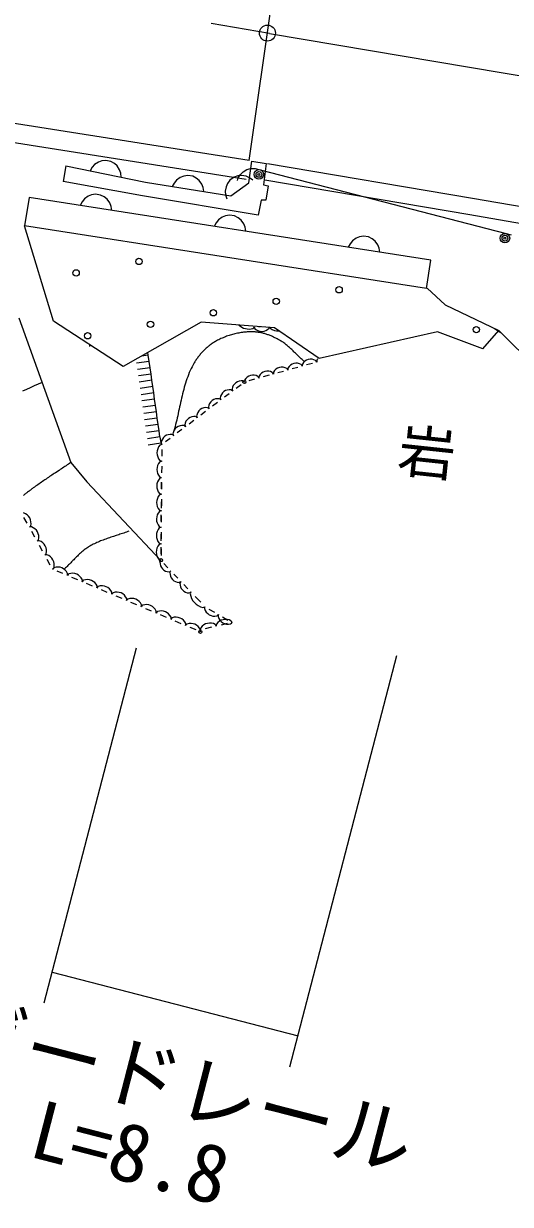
# Model space of a CAD drawing. Units: millimetres, scale not verified. Extents: x 40000 to 680000, y 20000 to 380000.
# Drawn here: x 428838 to 444070, y 263903 to 300860 of the extents above; entities that cross this region are included whole.
import ezdxf
from ezdxf.enums import TextEntityAlignment as Align

# ---------------------------------------------------------------- set-up
doc = ezdxf.new("R2010")
doc.units = ezdxf.units.MM
doc.header["$LTSCALE"] = 1000
doc.header["$PDMODE"] = 32
doc.header["$PDSIZE"] = 500
doc.linetypes.add('LONG_DASHED_DOTTED', pattern=[15.25, 12, -1.5, 0.25, -1.5])
for name, color, linetype, lineweight in [('M-BGD', 7, 'Continuous', 13), ('M-BMK', 2, 'LONG_DASHED_DOTTED', 13), ('M-STR-HTXT', 7, 'Continuous', 13), ('M-STR-STR1', 1, 'Continuous', 13)]:
    doc.layers.add(name, color=color, linetype=linetype, lineweight=lineweight)
doc.layers.add('M-OTRS', color=6, linetype='Continuous')
doc.styles.add('ＭＳ ゴシック', font='')
doc.styles.get('ＭＳ ゴシック').set_extended_font_data('MS Gothic')

msp = doc.modelspace()

# ---------------------------------------------------------------- linework, layer by layer
at = {"layer": 'M-BGD'}
for p, q in [((430164, 296409), (430076, 295917)), ((430164, 296409), (432649, 295894)), ((431059, 296448), (430980, 296362)), ((431178, 296526), (431059, 296448)), ((431288, 296564), (431178, 296526)), ((431413, 296579), (431288, 296564)), ((431570, 296547), (431413, 296579)), ((431679, 296483), (431570, 296547)), ((431765, 296404), (431679, 296483)), ((431843, 296286), (431765, 296404)), ((435886, 295874), (435983, 296555)), ((435983, 296555), (436430, 296479)), ((436430, 296479), (436348, 295810)), ((442890, 295391), (436471, 296474)), ((430980, 296362), (430917, 296253)), ((431881, 296176), (431843, 296286)), ((431896, 296050), (431881, 296176)), ((433739, 296043), (433625, 295960)), ((433848, 296087), (433739, 296043)), ((433973, 296107), (433848, 296087)), ((434130, 296082), (433973, 296107)), ((434243, 296023), (434130, 296082)), ((434332, 295948), (434243, 296023)), ((435422, 296057), (435292, 295963)), ((435543, 296095), (435422, 296057)), ((435532, 295952), (435552, 296030)), ((435659, 296105), (435543, 296095)), ((435552, 296030), (435621, 296136)), ((435621, 296136), (435704, 296217)), ((435798, 296082), (435659, 296105)), ((435704, 296217), (435826, 296289)), ((435906, 296036), (435798, 296082)), ((435826, 296289), (435938, 296322)), ((436009, 295963), (435906, 296036)), ((435938, 296322), (436084, 296326)), ((436084, 296326), (436239, 296286)), ((436239, 296286), (443937, 294290)), ((432557, 295473), (430076, 295917)), ((432649, 295894), (435321, 295465)), ((433550, 295871), (433491, 295759)), ((433625, 295960), (433550, 295871)), ((434415, 295834), (434332, 295948)), ((434458, 295725), (434415, 295834)), ((434479, 295600), (434458, 295725)), ((435173, 295753), (435150, 295613)), ((435219, 295860), (435173, 295753)), ((435292, 295963), (435219, 295860)), ((435321, 295465), (435886, 295874)), ((436348, 295810), (436490, 295780)), ((442804, 294878), (436385, 295961)), ((436490, 295780), (436423, 295333)), ((429008, 295419), (428869, 294530)), ((441586, 293454), (429008, 295419)), ((430669, 295281), (430611, 295169)), ((430743, 295371), (430669, 295281)), ((430858, 295454), (430743, 295371)), ((430966, 295498), (430858, 295454)), ((431090, 295519), (430966, 295498)), ((431248, 295494), (431090, 295519)), ((431361, 295436), (431248, 295494)), ((431450, 295361), (431361, 295436)), ((431534, 295247), (431450, 295361)), ((436182, 294862), (432557, 295473)), ((435150, 295613), (435161, 295497)), ((435161, 295497), (435199, 295376)), ((436274, 295329), (436182, 294862)), ((436423, 295333), (436274, 295329)), ((462593, 291950), (442890, 295391)), ((431578, 295139), (431534, 295247)), ((431599, 295014), (431578, 295139)), ((434861, 294626), (434803, 294514)), ((434936, 294716), (434861, 294626)), ((435050, 294799), (434936, 294716)), ((435158, 294843), (435050, 294799)), ((435283, 294864), (435158, 294843)), ((435441, 294839), (435283, 294864)), ((435553, 294781), (435441, 294839)), ((435643, 294706), (435553, 294781)), ((435726, 294592), (435643, 294706)), ((435770, 294484), (435726, 294592)), ((462501, 291438), (442804, 294878)), ((429769, 291545), (428869, 294530)), ((441447, 292565), (428869, 294530)), ((435791, 294359), (435770, 294484)), ((439351, 294188), (439242, 294144)), ((439475, 294209), (439351, 294188)), ((439633, 294184), (439475, 294209)), ((439746, 294126), (439633, 294184)), ((443937, 294290), (444092, 294249)), ((439054, 293971), (438995, 293859)), ((439128, 294061), (439054, 293971)), ((439242, 294144), (439128, 294061)), ((439835, 294051), (439746, 294126)), ((439919, 293937), (439835, 294051)), ((439963, 293829), (439919, 293937)), ((439984, 293704), (439963, 293829)), ((441447, 292565), (441586, 293454)), ((442029, 292055), (441471, 292584)), ((442029, 292055), (443704, 291258)), ((428687, 291648), (430316, 287121)), ((431954, 290127), (429769, 291545)), ((434399, 291511), (431954, 290127)), ((436694, 291343), (434399, 291511)), ((436201, 291374), (436255, 291375)), ((438087, 290381), (436694, 291343)), ((443207, 290677), (443704, 291258)), ((443575, 291319), (443770, 291192)), ((443704, 291258), (446949, 288017)), ((434742, 290849), (434717, 290832)), ((434766, 290865), (434742, 290849)), ((434791, 290881), (434766, 290865)), ((434817, 290896), (434791, 290881)), ((434842, 290911), (434817, 290896)), ((434875, 290930), (434842, 290911)), ((434909, 290948), (434875, 290930)), ((434943, 290965), (434909, 290948)), ((434978, 290982), (434943, 290965)), ((435013, 290999), (434978, 290982)), ((435048, 291015), (435013, 290999)), ((435084, 291030), (435048, 291015)), ((435120, 291045), (435084, 291030)), ((435156, 291059), (435120, 291045)), ((435192, 291073), (435156, 291059)), ((435229, 291086), (435192, 291073)), ((435266, 291098), (435229, 291086)), ((435303, 291110), (435266, 291098)), ((435340, 291121), (435303, 291110)), ((435378, 291132), (435340, 291121)), ((435415, 291142), (435378, 291132)), ((435453, 291151), (435415, 291142)), ((435491, 291160), (435453, 291151)), ((435529, 291168), (435491, 291160)), ((435568, 291176), (435529, 291168)), ((435606, 291182), (435568, 291176)), ((435644, 291189), (435606, 291182)), ((435683, 291194), (435644, 291189)), ((435721, 291199), (435683, 291194)), ((435760, 291203), (435721, 291199)), ((435798, 291206), (435760, 291203)), ((435837, 291209), (435798, 291206)), ((435875, 291211), (435837, 291209)), ((435914, 291213), (435875, 291211)), ((435952, 291213), (435914, 291213)), ((435991, 291213), (435952, 291213)), ((436029, 291212), (435991, 291213)), ((436056, 291211), (436029, 291212)), ((436083, 291210), (436056, 291211)), ((436109, 291207), (436083, 291210)), ((436136, 291205), (436109, 291207)), ((436163, 291201), (436136, 291205)), ((436190, 291197), (436163, 291201)), ((436216, 291193), (436190, 291197)), ((436243, 291188), (436216, 291193)), ((436269, 291183), (436243, 291188)), ((436295, 291177), (436269, 291183)), ((436322, 291170), (436295, 291177)), ((436348, 291163), (436322, 291170)), ((436374, 291156), (436348, 291163)), ((436400, 291148), (436374, 291156)), ((436426, 291140), (436400, 291148)), ((436452, 291132), (436426, 291140)), ((436478, 291123), (436452, 291132)), ((436504, 291114), (436478, 291123)), ((436529, 291104), (436504, 291114)), ((436554, 291094), (436529, 291104)), ((436580, 291084), (436554, 291094)), ((436605, 291073), (436580, 291084)), ((436630, 291062), (436605, 291073)), ((436655, 291051), (436630, 291062)), ((436679, 291040), (436655, 291051)), ((436704, 291028), (436679, 291040)), ((436728, 291016), (436704, 291028)), ((436753, 291004), (436728, 291016)), ((436777, 290991), (436753, 291004)), ((436801, 290978), (436777, 290991)), ((436824, 290966), (436801, 290978)), ((436848, 290952), (436824, 290966)), ((436876, 290936), (436848, 290952)), ((436903, 290920), (436876, 290936)), ((436930, 290902), (436903, 290920)), ((436956, 290885), (436930, 290902)), ((436982, 290866), (436956, 290885)), ((437008, 290847), (436982, 290866)), ((437033, 290828), (437008, 290847)), ((441788, 291208), (438087, 290381)), ((443207, 290677), (441788, 291208)), ((430902, 290810), (430897, 290757)), ((432741, 290484), (432530, 290453)), ((432741, 290484), (432729, 290566)), ((432769, 290287), (432741, 290484)), ((434348, 290486), (434330, 290463)), ((434367, 290509), (434348, 290486)), ((434387, 290532), (434367, 290509)), ((434407, 290554), (434387, 290532)), ((434427, 290577), (434407, 290554)), ((434447, 290598), (434427, 290577)), ((434468, 290620), (434447, 290598)), ((434489, 290641), (434468, 290620)), ((434511, 290662), (434489, 290641)), ((434532, 290682), (434511, 290662)), ((434554, 290702), (434532, 290682)), ((434577, 290722), (434554, 290702)), ((434600, 290741), (434577, 290722)), ((434623, 290760), (434600, 290741)), ((434646, 290779), (434623, 290760)), ((434669, 290797), (434646, 290779)), ((434693, 290815), (434669, 290797)), ((434717, 290832), (434693, 290815)), ((437059, 290808), (437033, 290828)), ((437083, 290788), (437059, 290808)), ((437108, 290767), (437083, 290788)), ((437132, 290746), (437108, 290767)), ((437156, 290725), (437132, 290746)), ((437180, 290703), (437156, 290725)), ((437204, 290681), (437180, 290703)), ((437227, 290659), (437204, 290681)), ((437251, 290637), (437227, 290659)), ((437274, 290614), (437251, 290637)), ((437297, 290592), (437274, 290614)), ((437320, 290569), (437297, 290592)), ((437343, 290546), (437320, 290569)), ((437366, 290524), (437343, 290546)), ((437389, 290501), (437366, 290524)), ((437412, 290478), (437389, 290501)), ((437435, 290455), (437412, 290478)), ((432769, 290287), (432373, 290230)), ((432797, 290089), (432769, 290287)), ((434111, 290122), (434080, 290061)), ((434144, 290183), (434111, 290122)), ((434178, 290243), (434144, 290183)), ((434193, 290269), (434178, 290243)), ((434209, 290294), (434193, 290269)), ((434225, 290318), (434209, 290294)), ((434242, 290343), (434225, 290318)), ((434258, 290368), (434242, 290343)), ((434276, 290392), (434258, 290368)), ((434293, 290416), (434276, 290392)), ((434311, 290440), (434293, 290416)), ((434330, 290463), (434311, 290440)), ((437458, 290432), (437435, 290455)), ((437481, 290410), (437458, 290432)), ((437505, 290387), (437481, 290410)), ((437528, 290365), (437505, 290387)), ((437552, 290343), (437528, 290365)), ((437575, 290321), (437552, 290343)), ((437599, 290300), (437575, 290321)), ((437623, 290279), (437599, 290300)), ((437875, 290225), (437694, 290175)), ((432797, 290089), (432401, 290033)), ((432825, 289892), (432429, 289836)), ((432825, 289892), (432797, 290089)), ((432853, 289695), (432825, 289892)), ((433948, 289742), (433926, 289676)), ((433972, 289807), (433948, 289742)), ((433997, 289871), (433972, 289807)), ((434023, 289935), (433997, 289871)), ((434051, 289998), (434023, 289935)), ((434080, 290061), (434051, 289998)), ((436520, 289852), (436339, 289802)), ((436972, 289976), (436791, 289926)), ((437423, 290101), (437243, 290051)), ((428924, 289410), (428802, 289355)), ((429046, 289465), (428924, 289410)), ((429169, 289520), (429046, 289465)), ((429291, 289574), (429169, 289520)), ((429414, 289627), (429291, 289574)), ((432853, 289695), (432457, 289639)), ((432882, 289498), (432486, 289442)), ((432882, 289498), (432853, 289695)), ((432910, 289301), (432882, 289498)), ((433847, 289409), (433829, 289342)), ((433865, 289477), (433847, 289409)), ((433885, 289544), (433865, 289477)), ((433905, 289610), (433885, 289544)), ((433926, 289676), (433905, 289610)), ((435641, 289556), (435493, 289444)), ((436068, 289727), (435887, 289677)), ((432910, 289301), (432514, 289245)), ((432938, 289104), (432542, 289048)), ((432938, 289104), (432910, 289301)), ((432966, 288907), (432938, 289104)), ((433750, 289000), (433735, 288931)), ((433765, 289069), (433750, 289000)), ((433780, 289137), (433765, 289069)), ((433796, 289206), (433780, 289137)), ((433813, 289274), (433796, 289206)), ((433829, 289342), (433813, 289274)), ((435271, 289277), (435123, 289165)), ((432966, 288907), (432570, 288851)), ((432994, 288710), (432598, 288654)), ((432994, 288710), (432966, 288907)), ((433022, 288513), (432994, 288710)), ((433675, 288656), (433660, 288587)), ((433690, 288725), (433675, 288656)), ((433705, 288794), (433690, 288725)), ((433720, 288862), (433705, 288794)), ((433735, 288931), (433720, 288862)), ((434532, 288718), (434384, 288606)), ((434901, 288997), (434753, 288885)), ((433022, 288513), (432626, 288457)), ((433050, 288316), (432654, 288260)), ((433050, 288316), (433022, 288513)), ((433078, 288119), (433050, 288316)), ((433595, 288315), (433577, 288247)), ((433612, 288382), (433595, 288315)), ((433629, 288451), (433612, 288382)), ((433645, 288519), (433629, 288451)), ((433660, 288587), (433645, 288519)), ((434162, 288438), (434014, 288326)), ((433078, 288119), (432682, 288063)), ((433106, 287922), (432710, 287866)), ((433106, 287922), (433078, 288119)), ((433106, 287922), (433141, 287679)), ((433558, 288180), (433539, 288113)), ((433577, 288247), (433558, 288180)), ((433792, 288158), (433644, 288047)), ((433135, 287725), (432739, 287669)), ((433163, 287528), (433161, 287321)), ((433423, 287879), (433275, 287767)), ((429835, 286802), (429798, 286778)), ((429946, 286876), (429835, 286802)), ((429983, 286900), (429946, 286876)), ((430020, 286924), (429983, 286900)), ((430057, 286949), (430020, 286924)), ((430094, 286973), (430057, 286949)), ((430131, 286998), (430094, 286973)), ((430168, 287023), (430131, 286998)), ((430205, 287047), (430168, 287023)), ((430242, 287072), (430205, 287047)), ((430279, 287097), (430242, 287072)), ((430316, 287121), (430279, 287097)), ((430316, 287121), (430815, 286513)), ((433159, 287011), (433157, 286803)), ((429284, 286429), (429248, 286404)), ((429321, 286455), (429284, 286429)), ((429357, 286480), (429321, 286455)), ((429394, 286505), (429357, 286480)), ((429430, 286531), (429394, 286505)), ((429467, 286556), (429430, 286531)), ((429503, 286581), (429467, 286556)), ((429540, 286605), (429503, 286581)), ((429577, 286630), (429540, 286605)), ((429614, 286655), (429577, 286630)), ((429651, 286680), (429614, 286655)), ((429688, 286704), (429651, 286680)), ((429724, 286729), (429688, 286704)), ((429761, 286753), (429724, 286729)), ((429798, 286778), (429761, 286753)), ((430815, 286513), (433137, 284060)), ((433153, 286304), (433155, 286508)), ((433155, 286493), (433153, 286286)), ((428855, 286110), (428833, 286093)), ((428877, 286127), (428855, 286110)), ((428898, 286144), (428877, 286127)), ((428920, 286161), (428898, 286144)), ((428942, 286178), (428920, 286161)), ((428964, 286195), (428942, 286178)), ((428986, 286211), (428964, 286195)), ((429008, 286228), (428986, 286211)), ((429029, 286245), (429008, 286228)), ((429051, 286261), (429029, 286245)), ((429073, 286278), (429051, 286261)), ((429096, 286294), (429073, 286278)), ((429118, 286310), (429096, 286294)), ((429140, 286326), (429118, 286310)), ((429176, 286352), (429140, 286326)), ((429212, 286378), (429176, 286352)), ((429248, 286404), (429212, 286378)), ((433151, 285975), (433149, 285768)), ((433149, 285692), (433150, 285896)), ((428946, 285229), (428849, 285404)), ((433146, 285284), (433147, 285488)), ((433147, 285458), (433146, 285251)), ((429189, 284791), (429092, 284966)), ((432055, 284945), (432015, 284930)), ((432095, 284959), (432055, 284945)), ((432135, 284975), (432095, 284959)), ((433143, 284940), (433142, 284733)), ((431055, 284581), (431018, 284562)), ((431093, 284599), (431055, 284581)), ((431132, 284617), (431093, 284599)), ((431171, 284634), (431132, 284617)), ((431210, 284651), (431171, 284634)), ((431249, 284667), (431210, 284651)), ((431288, 284682), (431249, 284667)), ((431328, 284697), (431288, 284682)), ((431368, 284712), (431328, 284697)), ((431408, 284727), (431368, 284712)), ((431448, 284741), (431408, 284727)), ((431489, 284755), (431448, 284741)), ((431529, 284768), (431489, 284755)), ((431570, 284782), (431529, 284768)), ((431610, 284795), (431570, 284782)), ((431651, 284808), (431610, 284795)), ((431732, 284835), (431651, 284808)), ((431773, 284848), (431732, 284835)), ((431813, 284861), (431773, 284848)), ((431854, 284875), (431813, 284861)), ((431894, 284888), (431854, 284875)), ((431935, 284902), (431894, 284888)), ((431975, 284916), (431935, 284902)), ((432015, 284930), (431975, 284916)), ((433141, 284672), (433143, 284876)), ((429431, 284353), (429334, 284528)), ((430521, 284195), (430497, 284173)), ((430544, 284218), (430521, 284195)), ((430567, 284240), (430544, 284218)), ((430591, 284262), (430567, 284240)), ((430615, 284284), (430591, 284262)), ((430639, 284305), (430615, 284284)), ((430663, 284326), (430639, 284305)), ((430688, 284347), (430663, 284326)), ((430713, 284367), (430688, 284347)), ((430738, 284387), (430713, 284367)), ((430764, 284406), (430738, 284387)), ((430790, 284425), (430764, 284406)), ((430816, 284444), (430790, 284425)), ((430843, 284462), (430816, 284444)), ((430870, 284479), (430843, 284462)), ((430906, 284501), (430870, 284479)), ((430943, 284522), (430906, 284501)), ((430980, 284543), (430943, 284522)), ((431018, 284562), (430980, 284543)), ((433138, 284264), (433140, 284468)), ((433139, 284423), (433138, 284216)), ((429674, 283915), (429577, 284090)), ((430154, 283827), (430131, 283805)), ((430178, 283849), (430154, 283827)), ((430201, 283872), (430178, 283849)), ((430224, 283895), (430201, 283872)), ((430247, 283918), (430224, 283895)), ((430270, 283941), (430247, 283918)), ((430293, 283964), (430270, 283941)), ((430315, 283987), (430293, 283964)), ((430338, 284011), (430315, 283987)), ((430361, 284034), (430338, 284011)), ((430383, 284057), (430361, 284034)), ((430406, 284080), (430383, 284057)), ((430429, 284104), (430406, 284080)), ((430451, 284127), (430429, 284104)), ((430474, 284150), (430451, 284127)), ((430497, 284173), (430474, 284150)), ((433230, 283962), (433355, 283830)), ((430070, 283646), (429885, 283725)), ((430131, 283805), (430107, 283783)), ((430533, 283450), (430348, 283529)), ((433543, 283632), (433668, 283500)), ((430995, 283254), (430810, 283333)), ((431458, 283058), (431273, 283136)), ((433855, 283302), (433980, 283171)), ((431920, 282862), (431735, 282940)), ((432383, 282666), (432198, 282744)), ((434205, 282933), (434380, 282749)), ((432845, 282470), (432660, 282548)), ((433308, 282274), (433123, 282352)), ((434638, 282536), (434808, 282437)), ((433770, 282077), (433585, 282156)), ((435213, 282080), (435016, 282034)), ((435063, 282288), (435234, 282189)), ((434233, 281881), (434048, 281960)), ((434721, 281966), (434524, 281920))]:
    msp.add_line(p, q, dxfattribs=at)
for centre, radius in [((436201, 296140), 150), ((436201, 296140), 90), ((436201, 296140), 30), ((443899, 294144), 150), ((443899, 294144), 90), ((443899, 294144), 30), ((432448, 293416), 100), ((430481, 293056), 100), ((438710, 292529), 100), ((436743, 292169), 100), ((434776, 291809), 100), ((432808, 291449), 100), ((443005, 291281), 100), ((430841, 291089), 100), ((435747, 289641), 50), ((433137, 284064), 50), ((434369, 281823), 50)]:
    msp.add_circle(centre, radius, dxfattribs=at)
for centre, radius, start, end in [((435882, 291745), 444, 226.093, 287.3479), ((435939, 291429), 132, 304.9164, 333.0908), ((436206, 291389), 150, 187.2452, 211.5374), ((436293, 291543), 317, 227.3425, 315.8818), ((436388, 291394), 150, 331.687, 345.0293), ((436686, 291402), 150, 198.6763, 211.5374), ((436773, 291557), 317, 227.3425, 280.3724), ((436922, 289803), 303, 60.0971, 150.7258), ((437374, 289928), 303, 60.0971, 150.7258), ((437416, 290084), 152, 20.8701, 44.6575), ((437709, 290164), 152, 166.1652, 189.9526), ((437826, 290052), 303, 60.0971, 150.7258), ((437868, 290208), 152, 20.8701, 44.6575), ((438161, 290289), 152, 166.1652, 189.9526), ((438277, 290177), 303, 139.9099, 150.7258), ((436018, 289554), 303, 60.0971, 150.7258), ((436061, 289710), 152, 20.8701, 44.6575), ((436354, 289791), 152, 166.1652, 189.9526), ((436470, 289679), 303, 60.0971, 150.7258), ((436513, 289835), 152, 20.8701, 44.6575), ((436805, 289915), 152, 166.1652, 189.9526), ((436965, 289959), 152, 20.8701, 44.6575), ((437257, 290040), 152, 166.1652, 189.9526), ((435286, 289103), 298, 81.3174, 172.8705), ((435269, 289256), 154, 42.4786, 66.0472), ((435656, 289382), 298, 81.3174, 172.8705), ((435513, 289441), 154, 188.1407, 211.7092), ((435638, 289536), 154, 42.4786, 66.0472), ((434916, 288823), 298, 81.3174, 172.8705), ((434899, 288977), 154, 42.4786, 66.0472), ((435143, 289162), 154, 188.1407, 211.7092), ((434547, 288544), 298, 81.3174, 172.8705), ((434529, 288697), 154, 42.4786, 66.0472), ((434773, 288882), 154, 188.1407, 211.7092), ((433807, 287985), 298, 81.3174, 172.8705), ((433790, 288138), 154, 42.4786, 66.0472), ((434177, 288264), 298, 81.3174, 172.8705), ((434177, 288264), 298, 81.3174, 172.8705), ((434034, 288323), 154, 188.1407, 211.7092), ((434160, 288418), 154, 42.4786, 66.0472), ((434160, 288418), 154, 42.4786, 66.0472), ((434404, 288602), 154, 188.1407, 211.7092), ((433438, 287705), 298, 81.3174, 172.8705), ((433420, 287859), 154, 42.4786, 66.0472), ((433664, 288043), 154, 188.1407, 211.7092), ((433372, 287423), 360, 138.1522, 220.984), ((433178, 287541), 142, 95.7307, 121.4786), ((433295, 287764), 154, 188.1407, 211.7092), ((433176, 287307), 142, 237.6576, 263.4056), ((433174, 287024), 142, 95.7307, 121.4786), ((433368, 286905), 360, 138.1522, 220.984), ((433364, 286388), 360, 138.1522, 220.984), ((433170, 286506), 142, 95.7307, 121.4786), ((433173, 286790), 142, 237.6576, 263.4056), ((433360, 285870), 360, 138.1522, 220.984), ((433166, 285989), 142, 95.7307, 121.4786), ((433169, 286272), 142, 237.6576, 263.4056), ((428732, 285224), 340, 346.2814, 71.6764), ((433356, 285353), 360, 138.1522, 220.984), ((433162, 285471), 142, 95.7307, 121.4786), ((433165, 285755), 142, 237.6576, 263.4056), ((428936, 285217), 146, 304.8932, 329.9731), ((429076, 284963), 146, 87.9846, 113.0646), ((428974, 284786), 340, 346.2814, 71.6764), ((433352, 284835), 360, 138.1522, 220.984), ((433161, 285237), 142, 237.6576, 263.4056), ((433159, 284954), 142, 95.7307, 121.4786), ((429178, 284779), 146, 304.8932, 329.9731), ((429318, 284525), 146, 87.9846, 113.0646), ((429217, 284349), 340, 346.2814, 71.6764), ((433157, 284719), 142, 237.6576, 263.4056), ((433155, 284436), 142, 95.7307, 121.4786), ((429420, 284341), 146, 304.8932, 329.9731), ((429561, 284087), 146, 87.9846, 113.0646), ((429459, 283911), 340, 346.2814, 71.6764), ((433348, 284318), 360, 138.1522, 220.984), ((429663, 283903), 146, 304.8932, 329.9731), ((429874, 283713), 145, 125.9293, 151.0813), ((429903, 283509), 342, 24.4647, 109.579), ((433153, 284202), 142, 237.6576, 263.4056), ((433254, 283957), 156, 138.7262, 161.9069), ((433393, 283990), 288, 176.86, 270.0818), ((430070, 283630), 145, 342.9625, 8.1145), ((430336, 283517), 145, 125.9293, 151.0813), ((430365, 283313), 342, 24.4647, 109.579), ((430532, 283434), 145, 342.9625, 8.1145), ((430828, 283117), 342, 24.4647, 109.579), ((433352, 283853), 156, 285.0349, 308.2156), ((433705, 283660), 288, 176.86, 270.0818), ((430799, 283321), 145, 125.9293, 151.0813), ((430995, 283238), 145, 342.9625, 8.1145), ((431261, 283125), 145, 125.9293, 151.0813), ((431290, 282921), 342, 24.4647, 109.579), ((433665, 283524), 156, 285.0349, 308.2156), ((434018, 283331), 288, 176.86, 270.0818), ((433879, 283298), 156, 138.7262, 161.9069), ((431457, 283042), 145, 342.9625, 8.1145), ((431724, 282929), 145, 125.9293, 151.0813), ((431753, 282724), 342, 24.4647, 109.579), ((431920, 282846), 145, 342.9625, 8.1145), ((432186, 282733), 145, 125.9293, 151.0813), ((432186, 282733), 145, 125.9293, 151.0813), ((432215, 282528), 342, 24.4647, 109.579), ((432215, 282528), 342, 24.4647, 109.579), ((433978, 283194), 156, 285.0349, 308.2156), ((434173, 282993), 126, 141.3911, 171.3417), ((434561, 283095), 519, 189.1757, 257.656), ((432383, 282649), 145, 342.9625, 8.1145), ((432649, 282537), 145, 125.9293, 151.0813), ((432678, 282332), 342, 24.4647, 109.579), ((432845, 282453), 145, 342.9625, 8.1145), ((433111, 282340), 145, 125.9293, 151.0813), ((433140, 282136), 342, 24.4647, 109.579), ((434438, 282713), 126, 275.49, 305.4405), ((434645, 282549), 147, 155.5526, 180.3035), ((434814, 282642), 330, 196.4111, 283.1033), ((434817, 282449), 147, 299.2111, 323.9619), ((435070, 282301), 147, 155.5526, 180.3035), ((433308, 282257), 145, 342.9625, 8.1145), ((433574, 282144), 145, 125.9293, 151.0813), ((433603, 281940), 342, 24.4647, 109.579), ((433770, 282061), 145, 342.9625, 8.1145), ((434036, 281948), 145, 125.9293, 151.0813), ((434065, 281744), 342, 24.4647, 109.579), ((434667, 281752), 345, 60.7629, 145.3966), ((434732, 281953), 145, 19.0659, 44.3419), ((435012, 282018), 145, 161.8177, 187.0936), ((435159, 281867), 345, 60.7629, 145.3966), ((435239, 282394), 330, 196.4111, 283.1033), ((435242, 282201), 147, 299.2111, 323.9619), ((435224, 282067), 145, 19.0659, 44.3419), ((434232, 281865), 145, 342.9625, 8.1145), ((434520, 281903), 145, 161.8177, 187.0936)]:
    msp.add_arc(centre, radius, start, end, dxfattribs=at)
at = {"layer": 'M-BMK'}
for q in [(434710, 300862), (449538, 298353)]:
    msp.add_line((436537, 300553), q, dxfattribs=at)
at = {"layer": 'M-OTRS'}
msp.add_point((436468, 300564), dxfattribs=at)
at = {"layer": 'M-STR-HTXT'}
for p, q in [((432357, 281314), (429476, 270201)), ((437174, 268206), (440513, 281084)), ((429727, 271169), (437425, 269174))]:
    msp.add_line(p, q, dxfattribs=at)
at = {"layer": 'M-STR-STR1'}
for p, q in [((435892, 296574), (437326, 306498)), ((435892, 296574), (424898, 298310)), ((435798, 295982), (424814, 297716))]:
    msp.add_line(p, q, dxfattribs=at)

# ---------------------------------------------------------------- texts
at = {"layer": 'M-BGD', "style": 'ＭＳ ゴシック'}
msp.add_text('岩', height=1320, rotation=353.9, dxfattribs=at).set_placement((440457, 286471), align=Align.BOTTOM_LEFT)
at = {"layer": 'M-STR-HTXT', "style": 'ＭＳ ゴシック'}
for s, p in [('ガードレール', (426103, 268096)), ('L=8.8', (428800, 264886))]:
    msp.add_text(s, height=1833, rotation=345.5, dxfattribs=at).set_placement(p, align=Align.BOTTOM_LEFT)

doc.saveas('drawing.dxf')
